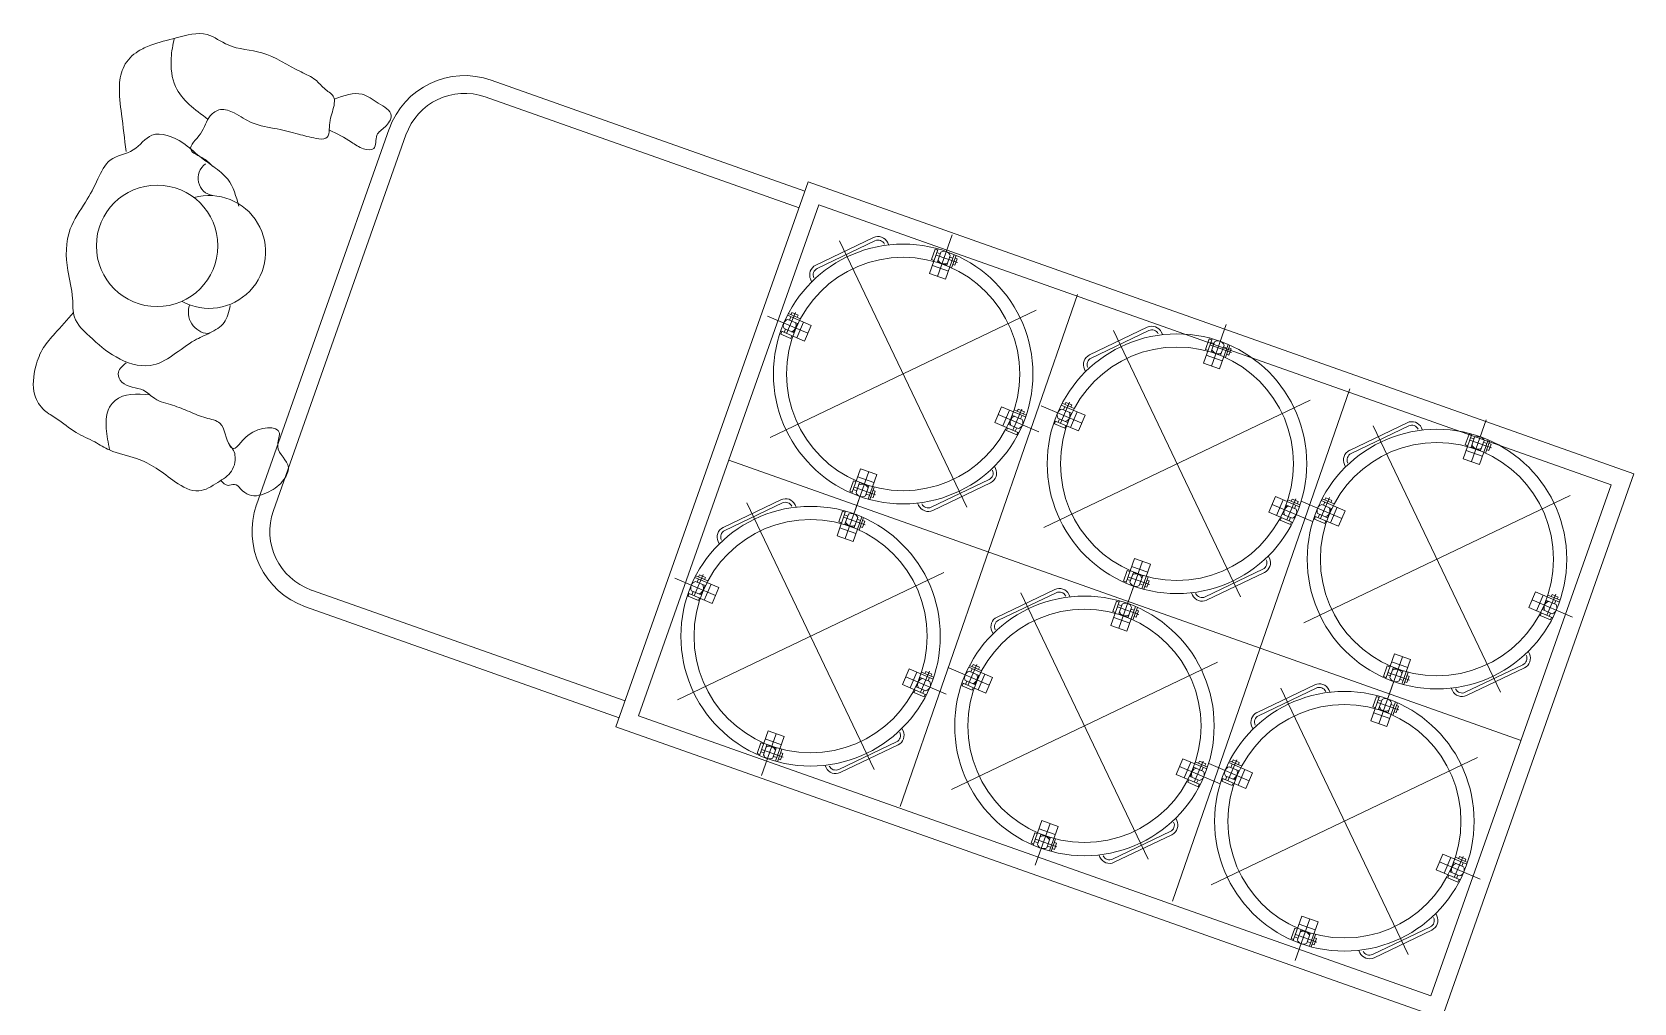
# Model space of a CAD drawing. Header units: millimetres. Extents: x 1663 to 6300, y 431 to 1491.
# Drawn here: x 5144.25 to 5176.97, y 1270.76 to 1290.57 of the extents above; entities that cross this region are included whole.
import ezdxf

# ---------------------------------------------------------------- set-up
doc = ezdxf.new("R2010")
doc.units = ezdxf.units.MM
doc.layers.add('Линия связи (Вновь)', color=3, linetype='Continuous', lineweight=60)
doc.layers.add('Строительный', color=251, linetype='Continuous', lineweight=13)

# ---------------------------------------------------------------- blocks, each defined once
blk = doc.blocks.new('A$C178B2837')
at = {"layer": 'Строительный', "ltscale": 100}
for p, q in [((608.894, 341.669), (604.482, 343.228)), ((608.811, 341.434), (604.398, 342.992)), ((601.181, 337.261), (603.046, 342.542)), ((601.417, 337.178), (603.282, 342.458)), ((606.235, 334.14), (608.939, 341.797)), ((620.556, 337.694), (608.939, 341.797)), ((606.554, 334.293), (609.092, 341.478)), ((620.237, 337.542), (609.092, 341.478)), ((609.858, 341.016), (609.046, 340.628)), ((609.879, 340.971), (609.067, 340.583)), ((609.381, 340.971), (611.171, 337.226)), ((610.967, 341.055), (610.76, 340.47)), ((610.058, 340.945), (610.074, 340.912)), ((610.647, 340.51), (610.769, 340.856)), ((610.727, 340.853), (610.675, 340.706)), ((610.763, 340.84), (610.727, 340.853)), ((611.042, 340.663), (610.739, 340.77)), ((610.751, 340.804), (610.798, 340.788)), ((610.806, 340.811), (610.757, 340.673)), ((610.873, 340.43), (610.995, 340.776)), ((610.938, 340.764), (610.889, 340.626)), ((610.93, 340.741), (610.977, 340.724)), ((610.958, 340.59), (611.02, 340.764)), ((611.006, 340.726), (611.036, 340.715)), ((610.647, 340.51), (610.873, 340.43)), ((610.675, 340.706), (610.711, 340.693)), ((610.687, 340.624), (610.913, 340.544)), ((610.757, 340.673), (610.889, 340.626)), ((611.005, 340.627), (610.975, 340.637)), ((611.036, 340.715), (611.005, 340.627)), ((608.975, 340.428), (608.991, 340.395)), ((612.73, 340.217), (610.234, 333.017)), ((608.937, 339.67), (608.367, 339.913)), ((612.148, 339.993), (608.404, 338.204)), ((608.763, 339.963), (608.637, 339.667)), ((608.984, 339.78), (608.648, 339.924)), ((608.655, 339.866), (608.79, 339.808)), ((608.831, 339.875), (608.661, 339.948)), ((608.678, 339.856), (608.698, 339.902)), ((608.698, 339.932), (608.711, 339.961)), ((608.711, 339.961), (608.797, 339.924)), ((608.78, 339.606), (608.874, 339.827)), ((608.797, 339.924), (608.784, 339.895)), ((608.569, 339.696), (608.553, 339.66)), ((608.553, 339.66), (608.697, 339.599)), ((608.89, 339.559), (608.554, 339.703)), ((608.6, 339.737), (608.735, 339.68)), ((608.604, 339.681), (608.623, 339.727)), ((608.697, 339.599), (608.712, 339.635)), ((608.735, 339.68), (608.79, 339.808)), ((608.89, 339.559), (608.984, 339.78)), ((613.71, 339.754), (612.898, 339.366)), ((613.732, 339.709), (612.92, 339.321)), ((613.233, 339.709), (615.023, 335.965)), ((613.91, 339.684), (613.926, 339.651)), ((614.499, 339.249), (614.621, 339.594)), ((614.819, 339.794), (614.612, 339.209)), ((614.579, 339.592), (614.527, 339.444)), ((614.527, 339.444), (614.564, 339.431)), ((614.615, 339.579), (614.579, 339.592)), ((614.894, 339.402), (614.591, 339.509)), ((614.603, 339.543), (614.65, 339.526)), ((614.658, 339.55), (614.61, 339.411)), ((614.61, 339.411), (614.742, 339.365)), ((614.725, 339.169), (614.847, 339.514)), ((614.79, 339.503), (614.742, 339.365)), ((614.782, 339.48), (614.829, 339.463)), ((614.81, 339.328), (614.872, 339.503)), ((614.857, 339.365), (614.827, 339.376)), ((614.888, 339.454), (614.857, 339.365)), ((614.859, 339.464), (614.888, 339.454)), ((612.827, 339.166), (612.843, 339.133)), ((614.499, 339.249), (614.725, 339.169)), ((614.539, 339.362), (614.765, 339.282)), ((616, 338.732), (612.256, 336.942)), ((612.615, 338.702), (612.489, 338.406)), ((612.55, 338.67), (612.563, 338.699)), ((612.563, 338.699), (612.649, 338.663)), ((616.559, 338.89), (614.064, 331.69)), ((611.567, 338.417), (611.661, 338.638)), ((612.184, 338.284), (611.614, 338.527)), ((611.661, 338.638), (611.998, 338.494)), ((611.677, 338.37), (611.771, 338.591)), ((611.761, 338.388), (611.816, 338.517)), ((611.951, 338.46), (611.816, 338.517)), ((611.947, 338.605), (611.82, 338.309)), ((611.836, 338.593), (612.006, 338.52)), ((611.895, 338.602), (611.882, 338.573)), ((611.981, 338.565), (611.895, 338.602)), ((611.928, 338.469), (611.948, 338.515)), ((611.969, 338.536), (611.981, 338.565)), ((612.789, 338.408), (612.219, 338.651)), ((612.452, 338.476), (612.587, 338.418)), ((612.837, 338.518), (612.5, 338.662)), ((612.507, 338.605), (612.642, 338.547)), ((612.683, 338.613), (612.513, 338.686)), ((612.53, 338.595), (612.55, 338.641)), ((612.587, 338.418), (612.642, 338.547)), ((612.632, 338.345), (612.726, 338.566)), ((612.649, 338.663), (612.636, 338.633)), ((612.742, 338.298), (612.837, 338.518)), ((611.567, 338.417), (611.903, 338.273)), ((611.729, 338.305), (611.745, 338.341)), ((611.873, 338.244), (611.729, 338.305)), ((611.896, 338.331), (611.761, 338.388)), ((611.853, 338.295), (611.873, 338.341)), ((611.888, 338.28), (611.873, 338.244)), ((612.742, 338.298), (612.406, 338.441)), ((612.421, 338.435), (612.406, 338.399)), ((612.406, 338.399), (612.549, 338.338)), ((612.456, 338.42), (612.475, 338.466)), ((612.549, 338.338), (612.564, 338.374)), ((617.367, 338.413), (616.555, 338.025)), ((617.389, 338.368), (616.577, 337.98)), ((616.89, 338.368), (618.68, 334.624)), ((617.567, 338.343), (617.583, 338.31)), ((618.156, 337.908), (618.278, 338.253)), ((618.236, 338.251), (618.184, 338.103)), ((618.273, 338.238), (618.236, 338.251)), ((618.476, 338.453), (618.269, 337.868)), ((618.184, 338.103), (618.221, 338.09)), ((618.196, 338.021), (618.423, 337.941)), ((618.551, 338.061), (618.248, 338.168)), ((618.26, 338.202), (618.307, 338.185)), ((618.315, 338.209), (618.267, 338.07)), ((618.267, 338.07), (618.399, 338.024)), ((618.383, 337.828), (618.504, 338.173)), ((618.447, 338.162), (618.399, 338.024)), ((618.439, 338.139), (618.486, 338.122)), ((618.468, 337.987), (618.529, 338.162)), ((618.514, 338.024), (618.484, 338.035)), ((618.546, 338.113), (618.514, 338.024)), ((618.516, 338.123), (618.546, 338.113)), ((607.823, 337.885), (618.968, 333.949)), ((611.576, 337.769), (611.56, 337.802)), ((616.485, 337.825), (616.5, 337.792)), ((618.156, 337.908), (618.383, 337.828)), ((609.525, 337.45), (609.577, 337.597)), ((609.678, 337.766), (609.556, 337.421)), ((609.577, 337.597), (609.614, 337.584)), ((609.791, 337.726), (609.585, 337.142)), ((609.613, 337.432), (609.662, 337.571)), ((609.638, 337.653), (609.864, 337.573)), ((609.662, 337.571), (609.794, 337.524)), ((609.678, 337.766), (609.904, 337.687)), ((609.904, 337.687), (609.782, 337.341)), ((611.484, 337.614), (610.672, 337.226)), ((611.505, 337.569), (610.693, 337.181)), ((617.852, 330.038), (620.556, 337.694)), ((609.665, 337.37), (609.459, 336.785)), ((609.562, 337.437), (609.525, 337.45)), ((609.574, 337.473), (609.621, 337.456)), ((609.889, 337.399), (609.586, 337.506)), ((609.745, 337.386), (609.794, 337.524)), ((609.753, 337.409), (609.8, 337.393)), ((609.87, 337.509), (609.809, 337.334)), ((609.822, 337.373), (609.852, 337.362)), ((609.852, 337.362), (609.884, 337.451)), ((609.884, 337.451), (609.854, 337.461)), ((615.419, 337.156), (615.513, 337.376)), ((615.513, 337.376), (615.85, 337.233)), ((615.799, 337.343), (615.673, 337.047)), ((615.747, 337.341), (615.734, 337.311)), ((615.833, 337.304), (615.747, 337.341)), ((619.657, 337.391), (615.913, 335.601)), ((616.272, 337.361), (616.146, 337.065)), ((616.34, 337.272), (616.17, 337.345)), ((616.207, 337.329), (616.22, 337.358)), ((616.22, 337.358), (616.306, 337.322)), ((617.7, 330.357), (620.237, 337.542)), ((608.556, 337.331), (607.744, 336.942)), ((608.578, 337.286), (607.766, 336.897)), ((608.079, 337.285), (609.869, 333.541)), ((608.756, 337.26), (608.772, 337.227)), ((609.346, 336.825), (609.467, 337.17)), ((609.425, 337.168), (609.373, 337.021)), ((609.462, 337.155), (609.425, 337.168)), ((609.449, 337.119), (609.496, 337.102)), ((609.505, 337.126), (609.456, 336.988)), ((610.493, 337.252), (610.478, 337.285)), ((615.419, 337.156), (615.756, 337.012)), ((616.036, 337.023), (615.466, 337.266)), ((615.529, 337.109), (615.623, 337.329)), ((615.613, 337.127), (615.668, 337.256)), ((615.748, 337.07), (615.613, 337.127)), ((615.803, 337.198), (615.668, 337.256)), ((615.688, 337.331), (615.858, 337.259)), ((615.78, 337.208), (615.8, 337.254)), ((615.821, 337.275), (615.833, 337.304)), ((616.447, 337.067), (615.876, 337.31)), ((616.11, 337.135), (616.244, 337.077)), ((616.113, 337.079), (616.133, 337.125)), ((616.494, 337.177), (616.157, 337.321)), ((616.165, 337.264), (616.299, 337.206)), ((616.187, 337.254), (616.207, 337.3)), ((616.244, 337.077), (616.299, 337.206)), ((616.289, 337.004), (616.383, 337.225)), ((616.306, 337.322), (616.294, 337.292)), ((616.4, 336.957), (616.494, 337.177)), ((609.373, 337.021), (609.41, 337.008)), ((609.386, 336.938), (609.612, 336.858)), ((609.741, 336.978), (609.437, 337.085)), ((609.456, 336.988), (609.588, 336.941)), ((609.572, 336.745), (609.694, 337.09)), ((609.637, 337.079), (609.588, 336.941)), ((609.628, 337.056), (609.676, 337.039)), ((609.657, 336.904), (609.719, 337.079)), ((609.704, 336.942), (609.674, 336.952)), ((609.735, 337.03), (609.704, 336.942)), ((609.705, 337.041), (609.735, 337.03)), ((615.581, 337.044), (615.597, 337.08)), ((615.725, 336.983), (615.581, 337.044)), ((615.706, 337.033), (615.725, 337.079)), ((615.74, 337.018), (615.725, 336.983)), ((616.4, 336.957), (616.063, 337.1)), ((616.078, 337.094), (616.063, 337.058)), ((616.063, 337.058), (616.206, 336.997)), ((616.206, 336.997), (616.222, 337.033)), ((607.674, 336.742), (607.69, 336.71)), ((609.346, 336.825), (609.572, 336.745)), ((613.53, 336.505), (613.408, 336.16)), ((613.643, 336.465), (613.437, 335.88)), ((613.53, 336.505), (613.756, 336.425)), ((615.428, 336.508), (615.412, 336.541)), ((607.636, 335.984), (607.066, 336.228)), ((610.846, 336.308), (607.102, 334.518)), ((607.461, 336.278), (607.335, 335.982)), ((607.683, 336.095), (607.346, 336.238)), ((607.53, 336.19), (607.359, 336.263)), ((607.377, 336.171), (607.396, 336.217)), ((607.397, 336.246), (607.409, 336.276)), ((607.409, 336.276), (607.495, 336.239)), ((607.495, 336.239), (607.483, 336.21)), ((613.377, 336.188), (613.429, 336.336)), ((613.429, 336.336), (613.466, 336.323)), ((613.742, 336.138), (613.438, 336.245)), ((613.465, 336.171), (613.514, 336.309)), ((613.49, 336.392), (613.716, 336.312)), ((613.514, 336.309), (613.646, 336.263)), ((613.597, 336.124), (613.646, 336.263)), ((613.756, 336.425), (613.634, 336.08)), ((613.723, 336.248), (613.661, 336.073)), ((615.336, 336.353), (614.524, 335.965)), ((615.357, 336.308), (614.545, 335.92)), ((606.364, 334.503), (601.951, 336.062)), ((607.589, 335.874), (607.252, 336.018)), ((607.267, 336.011), (607.252, 335.975)), ((607.299, 336.052), (607.434, 335.995)), ((607.302, 335.996), (607.322, 336.042)), ((607.354, 336.181), (607.489, 336.123)), ((607.434, 335.995), (607.489, 336.123)), ((607.478, 335.921), (607.573, 336.142)), ((607.589, 335.874), (607.683, 336.095)), ((612.409, 336.069), (611.597, 335.681)), ((612.43, 336.024), (611.618, 335.636)), ((611.931, 336.024), (613.721, 332.28)), ((612.609, 335.999), (612.624, 335.966)), ((613.517, 336.108), (613.311, 335.524)), ((613.414, 336.175), (613.377, 336.188)), ((613.426, 336.211), (613.473, 336.195)), ((613.605, 336.148), (613.653, 336.131)), ((613.674, 336.112), (613.704, 336.101)), ((613.704, 336.101), (613.736, 336.189)), ((613.736, 336.189), (613.706, 336.2)), ((614.345, 335.99), (614.33, 336.023)), ((619.076, 335.815), (619.17, 336.035)), ((619.17, 336.035), (619.507, 335.892)), ((619.186, 335.767), (619.281, 335.988)), ((619.456, 336.002), (619.33, 335.706)), ((619.345, 335.99), (619.516, 335.918)), ((619.404, 336), (619.392, 335.97)), ((619.49, 335.963), (619.404, 336)), ((606.28, 334.267), (601.867, 335.826)), ((607.252, 335.975), (607.396, 335.914)), ((607.396, 335.914), (607.411, 335.95)), ((613.198, 335.564), (613.32, 335.909)), ((613.277, 335.906), (613.225, 335.759)), ((613.314, 335.893), (613.277, 335.906)), ((613.593, 335.717), (613.289, 335.824)), ((613.301, 335.858), (613.349, 335.841)), ((613.357, 335.865), (613.308, 335.726)), ((613.424, 335.484), (613.546, 335.829)), ((613.489, 335.818), (613.44, 335.68)), ((613.481, 335.794), (613.528, 335.778)), ((613.509, 335.643), (613.571, 335.818)), ((613.587, 335.769), (613.556, 335.68)), ((613.557, 335.779), (613.587, 335.769)), ((619.076, 335.815), (619.413, 335.671)), ((619.693, 335.682), (619.123, 335.925)), ((619.27, 335.786), (619.325, 335.915)), ((619.405, 335.728), (619.27, 335.786)), ((619.46, 335.857), (619.325, 335.915)), ((619.437, 335.867), (619.457, 335.913)), ((619.478, 335.934), (619.49, 335.963)), ((613.198, 335.564), (613.424, 335.484)), ((613.225, 335.759), (613.262, 335.746)), ((613.238, 335.677), (613.464, 335.597)), ((613.308, 335.726), (613.44, 335.68)), ((613.556, 335.68), (613.526, 335.691)), ((619.239, 335.703), (619.254, 335.739)), ((619.382, 335.641), (619.239, 335.703)), ((619.363, 335.692), (619.382, 335.738)), ((619.398, 335.677), (619.382, 335.641)), ((611.526, 335.481), (611.542, 335.448)), ((617.187, 335.164), (617.065, 334.819)), ((617.3, 335.124), (617.094, 334.539)), ((617.187, 335.164), (617.414, 335.084)), ((619.085, 335.167), (619.07, 335.2)), ((610.265, 334.732), (610.36, 334.953)), ((610.36, 334.953), (610.696, 334.809)), ((610.376, 334.685), (610.47, 334.906)), ((610.645, 334.919), (610.519, 334.624)), ((610.534, 334.908), (610.705, 334.835)), ((610.593, 334.917), (610.581, 334.888)), ((610.68, 334.88), (610.593, 334.917)), ((610.667, 334.851), (610.68, 334.88)), ((611.488, 334.723), (610.918, 334.966)), ((614.698, 335.047), (610.954, 333.257)), ((611.313, 335.017), (611.187, 334.721)), ((611.535, 334.833), (611.198, 334.977)), ((611.206, 334.919), (611.341, 334.862)), ((611.382, 334.928), (611.211, 335.001)), ((611.229, 334.91), (611.248, 334.956)), ((611.249, 334.985), (611.261, 335.014)), ((611.261, 335.014), (611.348, 334.977)), ((611.286, 334.733), (611.341, 334.862)), ((611.331, 334.66), (611.425, 334.88)), ((611.348, 334.977), (611.335, 334.948)), ((617.034, 334.847), (617.086, 334.995)), ((617.083, 334.87), (617.131, 334.854)), ((617.086, 334.995), (617.123, 334.982)), ((617.399, 334.797), (617.095, 334.904)), ((617.122, 334.83), (617.171, 334.968)), ((617.147, 335.051), (617.374, 334.971)), ((617.171, 334.968), (617.303, 334.922)), ((617.254, 334.783), (617.303, 334.922)), ((617.414, 335.084), (617.292, 334.739)), ((617.38, 334.907), (617.318, 334.732)), ((618.993, 335.012), (618.181, 334.624)), ((619.015, 334.967), (618.203, 334.579)), ((610.265, 334.732), (610.602, 334.588)), ((610.883, 334.599), (610.312, 334.842)), ((610.428, 334.62), (610.443, 334.656)), ((610.46, 334.703), (610.515, 334.832)), ((610.595, 334.646), (610.46, 334.703)), ((610.649, 334.775), (610.515, 334.832)), ((610.552, 334.61), (610.572, 334.656)), ((610.627, 334.784), (610.646, 334.83)), ((611.441, 334.613), (611.104, 334.756)), ((611.119, 334.75), (611.104, 334.714)), ((611.104, 334.714), (611.248, 334.653)), ((611.151, 334.791), (611.286, 334.733)), ((611.154, 334.735), (611.174, 334.781)), ((611.248, 334.653), (611.263, 334.689)), ((611.441, 334.613), (611.535, 334.833)), ((616.066, 334.728), (615.254, 334.34)), ((616.087, 334.683), (615.275, 334.295)), ((615.589, 334.683), (617.378, 330.939)), ((616.266, 334.658), (616.281, 334.625)), ((617.174, 334.767), (616.968, 334.183)), ((617.071, 334.834), (617.034, 334.847)), ((617.263, 334.807), (617.31, 334.79)), ((617.332, 334.771), (617.362, 334.76)), ((617.362, 334.76), (617.393, 334.848)), ((617.393, 334.848), (617.363, 334.859)), ((618.003, 334.649), (617.987, 334.682)), ((610.571, 334.559), (610.428, 334.62)), ((610.587, 334.595), (610.571, 334.559)), ((616.855, 334.223), (616.977, 334.568)), ((616.934, 334.565), (616.882, 334.418)), ((616.882, 334.418), (616.919, 334.405)), ((616.971, 334.552), (616.934, 334.565)), ((617.25, 334.376), (616.947, 334.483)), ((616.959, 334.517), (617.006, 334.5)), ((617.014, 334.524), (616.965, 334.385)), ((617.081, 334.143), (617.203, 334.488)), ((617.146, 334.477), (617.097, 334.339)), ((617.138, 334.453), (617.185, 334.437)), ((617.166, 334.302), (617.228, 334.477)), ((617.244, 334.428), (617.213, 334.339)), ((617.214, 334.438), (617.244, 334.428)), ((617.7, 330.357), (606.554, 334.293)), ((616.855, 334.223), (617.081, 334.143)), ((616.895, 334.336), (617.121, 334.256)), ((616.965, 334.385), (617.097, 334.339)), ((617.213, 334.339), (617.183, 334.35)), ((617.852, 330.038), (606.235, 334.14)), ((608.377, 334.081), (608.255, 333.736)), ((608.49, 334.041), (608.283, 333.457)), ((608.337, 333.968), (608.563, 333.888)), ((608.377, 334.081), (608.603, 334.001)), ((608.603, 334.001), (608.481, 333.656)), ((610.275, 334.084), (610.259, 334.117)), ((615.183, 334.14), (615.199, 334.107)), ((608.223, 333.765), (608.275, 333.912)), ((608.26, 333.752), (608.223, 333.765)), ((608.273, 333.787), (608.32, 333.771)), ((608.275, 333.912), (608.312, 333.899)), ((608.588, 333.714), (608.285, 333.821)), ((608.312, 333.747), (608.36, 333.886)), ((608.36, 333.886), (608.492, 333.839)), ((608.444, 333.701), (608.492, 333.839)), ((608.569, 333.824), (608.507, 333.649)), ((608.551, 333.677), (608.582, 333.766)), ((608.582, 333.766), (608.552, 333.776)), ((610.182, 333.929), (609.37, 333.541)), ((610.204, 333.884), (609.392, 333.496)), ((608.452, 333.724), (608.499, 333.708)), ((608.521, 333.688), (608.551, 333.677)), ((609.192, 333.567), (609.176, 333.6)), ((614.117, 333.47), (614.212, 333.691)), ((614.735, 333.338), (614.165, 333.581)), ((614.212, 333.691), (614.548, 333.548)), ((614.228, 333.423), (614.322, 333.644)), ((614.312, 333.442), (614.367, 333.571)), ((614.502, 333.513), (614.367, 333.571)), ((614.497, 333.658), (614.371, 333.362)), ((614.386, 333.646), (614.557, 333.573)), ((614.445, 333.656), (614.433, 333.626)), ((614.532, 333.619), (614.445, 333.656)), ((614.479, 333.523), (614.498, 333.569)), ((614.519, 333.589), (614.532, 333.619)), ((615.145, 333.382), (614.575, 333.625)), ((618.356, 333.706), (614.611, 331.916)), ((614.971, 333.676), (614.844, 333.38)), ((615.192, 333.492), (614.856, 333.636)), ((614.863, 333.578), (614.998, 333.521)), ((615.039, 333.587), (614.868, 333.66)), ((614.886, 333.569), (614.906, 333.615)), ((614.906, 333.644), (614.918, 333.673)), ((614.918, 333.673), (615.005, 333.636)), ((614.943, 333.392), (614.998, 333.521)), ((614.988, 333.319), (615.082, 333.539)), ((615.005, 333.636), (614.992, 333.607)), ((614.117, 333.47), (614.454, 333.327)), ((614.28, 333.359), (614.295, 333.395)), ((614.424, 333.297), (614.28, 333.359)), ((614.447, 333.384), (614.312, 333.442)), ((614.404, 333.348), (614.424, 333.394)), ((614.439, 333.333), (614.424, 333.297)), ((615.098, 333.272), (614.761, 333.415)), ((614.777, 333.409), (614.761, 333.373)), ((614.761, 333.373), (614.905, 333.312)), ((614.808, 333.45), (614.943, 333.392)), ((614.811, 333.394), (614.831, 333.44)), ((614.905, 333.312), (614.92, 333.348)), ((615.098, 333.272), (615.192, 333.492)), ((614.127, 332.823), (614.111, 332.856)), ((612.075, 332.503), (612.127, 332.65)), ((612.229, 332.82), (612.107, 332.475)), ((612.127, 332.65), (612.164, 332.637)), ((612.342, 332.78), (612.135, 332.195)), ((612.164, 332.486), (612.212, 332.624)), ((612.189, 332.707), (612.415, 332.627)), ((612.212, 332.624), (612.344, 332.577)), ((612.229, 332.82), (612.455, 332.74)), ((612.455, 332.74), (612.333, 332.395)), ((614.034, 332.668), (613.222, 332.28)), ((614.056, 332.623), (613.244, 332.235)), ((612.112, 332.49), (612.075, 332.503)), ((612.125, 332.526), (612.172, 332.509)), ((612.44, 332.453), (612.137, 332.56)), ((612.296, 332.439), (612.344, 332.577)), ((612.304, 332.463), (612.351, 332.446)), ((612.421, 332.563), (612.359, 332.388)), ((612.373, 332.427), (612.403, 332.416)), ((612.403, 332.416), (612.434, 332.504)), ((612.434, 332.504), (612.404, 332.515)), ((613.044, 332.305), (613.028, 332.338)), ((617.775, 332.129), (617.869, 332.35)), ((618.392, 331.996), (617.822, 332.24)), ((617.869, 332.35), (618.205, 332.207)), ((617.885, 332.082), (617.979, 332.303)), ((617.969, 332.101), (618.024, 332.23)), ((618.159, 332.172), (618.024, 332.23)), ((618.155, 332.317), (618.028, 332.021)), ((618.044, 332.305), (618.214, 332.232)), ((618.103, 332.314), (618.09, 332.285)), ((618.189, 332.278), (618.103, 332.314)), ((618.136, 332.182), (618.155, 332.228)), ((618.176, 332.248), (618.189, 332.278)), ((617.775, 332.129), (618.111, 331.986)), ((617.937, 332.018), (617.953, 332.054)), ((618.081, 331.956), (617.937, 332.018)), ((618.104, 332.043), (617.969, 332.101)), ((618.061, 332.007), (618.081, 332.053)), ((618.096, 331.992), (618.081, 331.956)), ((617.784, 331.482), (617.768, 331.515)), ((615.733, 331.162), (615.784, 331.309)), ((615.886, 331.479), (615.764, 331.134)), ((615.784, 331.309), (615.821, 331.296)), ((615.999, 331.439), (615.792, 330.854)), ((615.821, 331.145), (615.87, 331.283)), ((615.846, 331.366), (616.072, 331.286)), ((615.87, 331.283), (616.002, 331.236)), ((615.886, 331.479), (616.112, 331.399)), ((616.112, 331.399), (615.99, 331.054)), ((617.692, 331.327), (616.88, 330.939)), ((617.713, 331.282), (616.901, 330.894)), ((615.769, 331.149), (615.733, 331.162)), ((615.782, 331.185), (615.829, 331.168)), ((616.097, 331.112), (615.794, 331.219)), ((615.953, 331.098), (616.002, 331.236)), ((615.961, 331.122), (616.008, 331.105)), ((616.078, 331.222), (616.017, 331.047)), ((616.03, 331.085), (616.06, 331.075)), ((616.06, 331.075), (616.091, 331.163)), ((616.091, 331.163), (616.061, 331.174)), ((616.701, 330.964), (616.685, 330.997))]:
    blk.add_line(p, q, dxfattribs=at)
for centre, radius in [((599.781, 340.899), 0.854), ((610.276, 339.098), 1.825), ((610.276, 339.098), 1.64), ((614.128, 337.837), 1.825), ((614.128, 337.837), 1.64), ((617.785, 336.496), 1.825), ((617.785, 336.496), 1.64), ((608.974, 335.413), 1.825), ((608.974, 335.413), 1.64), ((612.826, 334.152), 1.825), ((612.826, 334.152), 1.64), ((616.483, 332.811), 1.825), ((616.483, 332.811), 1.64)]:
    blk.add_circle(centre, radius, dxfattribs=at)
for centre, radius, start, end in [((604.107, 342.167), 1.125, 70.5487, 160.5487), ((604.107, 342.167), 0.875, 70.5487, 160.5487), ((600.606, 341.85), 0.248, 125.7081, 260.4806), ((600.514, 340.814), 0.793, 241.1671, 105.6212), ((609.923, 340.88), 0.15, 25.5487, 115.5487), ((609.923, 340.88), 0.1, 25.5487, 115.5487), ((610.853, 340.734), 0.09, 19.4967, 121.6008), ((609.111, 340.492), 0.15, 115.5487, 205.5487), ((609.111, 340.492), 0.1, 115.5487, 205.5487), ((610.853, 340.734), 0.09, 199.4967, 301.6008), ((600.523, 339.966), 0.302, 159.7397, 265.3747), ((608.68, 339.779), 0.09, 105.8389, 207.9429), ((608.68, 339.779), 0.09, 285.8389, 27.9429), ((613.775, 339.619), 0.15, 25.5487, 115.5487), ((613.775, 339.619), 0.1, 25.5487, 115.5487), ((614.705, 339.473), 0.09, 199.4967, 301.6008), ((614.705, 339.473), 0.09, 19.4967, 121.6008), ((612.963, 339.231), 0.15, 115.5487, 205.5487), ((612.963, 339.231), 0.1, 115.5487, 205.5487), ((611.871, 338.417), 0.09, 105.8389, 207.9429), ((612.532, 338.518), 0.09, 105.8389, 207.9429), ((612.532, 338.518), 0.09, 285.8389, 27.9429), ((611.871, 338.417), 0.09, 285.8389, 27.9429), ((617.432, 338.278), 0.15, 25.5487, 115.5487), ((617.432, 338.278), 0.1, 25.5487, 115.5487), ((616.62, 337.89), 0.15, 115.5487, 205.5487), ((618.363, 338.132), 0.09, 199.4967, 301.6008), ((618.363, 338.132), 0.09, 19.4967, 121.6008), ((616.62, 337.89), 0.1, 115.5487, 205.5487), ((611.441, 337.705), 0.1, 295.5487, 25.5487), ((611.441, 337.705), 0.15, 295.5487, 25.5487), ((608.621, 337.195), 0.15, 25.5487, 115.5487), ((609.698, 337.462), 0.09, 199.4967, 301.6008), ((609.698, 337.462), 0.09, 19.4967, 121.6008), ((602.242, 336.887), 1.125, 160.5487, 250.5487), ((602.242, 336.887), 0.875, 160.5487, 250.5487), ((608.621, 337.195), 0.1, 25.5487, 115.5487), ((609.552, 337.049), 0.09, 19.4967, 121.6008), ((610.629, 337.316), 0.15, 205.5487, 295.5487), ((610.629, 337.316), 0.1, 205.5487, 295.5487), ((615.723, 337.156), 0.09, 105.8389, 207.9429), ((615.723, 337.156), 0.09, 285.8389, 27.9429), ((616.189, 337.177), 0.09, 105.8389, 207.9429), ((616.189, 337.177), 0.09, 285.8389, 27.9429), ((607.809, 336.807), 0.15, 115.5487, 205.5487), ((607.809, 336.807), 0.1, 115.5487, 205.5487), ((609.552, 337.049), 0.09, 199.4967, 301.6008), ((615.293, 336.443), 0.1, 295.5487, 25.5487), ((615.293, 336.443), 0.15, 295.5487, 25.5487), ((613.55, 336.201), 0.09, 19.4967, 121.6008), ((607.378, 336.094), 0.09, 105.8389, 207.9429), ((607.378, 336.094), 0.09, 285.8389, 27.9429), ((612.473, 335.934), 0.15, 25.5487, 115.5487), ((612.473, 335.934), 0.1, 25.5487, 115.5487), ((613.55, 336.201), 0.09, 199.4967, 301.6008), ((614.481, 336.055), 0.15, 205.5487, 295.5487), ((614.481, 336.055), 0.1, 205.5487, 295.5487), ((613.404, 335.788), 0.09, 19.4967, 121.6008), ((619.381, 335.815), 0.09, 105.8389, 207.9429), ((619.381, 335.815), 0.09, 285.8389, 27.9429), ((611.661, 335.546), 0.15, 115.5487, 205.5487), ((611.661, 335.546), 0.1, 115.5487, 205.5487), ((613.404, 335.788), 0.09, 199.4967, 301.6008), ((618.95, 335.102), 0.1, 295.5487, 25.5487), ((618.95, 335.102), 0.15, 295.5487, 25.5487), ((611.23, 334.833), 0.09, 105.8389, 207.9429), ((611.23, 334.833), 0.09, 285.8389, 27.9429), ((617.207, 334.86), 0.09, 19.4967, 121.6008), ((610.57, 334.732), 0.09, 105.8389, 207.9429), ((610.57, 334.732), 0.09, 285.8389, 27.9429), ((616.13, 334.593), 0.15, 25.5487, 115.5487), ((616.13, 334.593), 0.1, 25.5487, 115.5487), ((617.207, 334.86), 0.09, 199.4967, 301.6008), ((618.138, 334.714), 0.15, 205.5487, 295.5487), ((618.138, 334.714), 0.1, 205.5487, 295.5487), ((617.061, 334.447), 0.09, 199.4967, 301.6008), ((617.061, 334.447), 0.09, 19.4967, 121.6008), ((615.318, 334.205), 0.15, 115.5487, 205.5487), ((615.318, 334.205), 0.1, 115.5487, 205.5487), ((610.139, 334.019), 0.1, 295.5487, 25.5487), ((610.139, 334.019), 0.15, 295.5487, 25.5487), ((608.396, 333.777), 0.09, 199.4967, 301.6008), ((608.396, 333.777), 0.09, 19.4967, 121.6008), ((609.327, 333.631), 0.15, 205.5487, 295.5487), ((609.327, 333.631), 0.1, 205.5487, 295.5487), ((614.422, 333.471), 0.09, 105.8389, 207.9429), ((614.422, 333.471), 0.09, 285.8389, 27.9429), ((614.888, 333.492), 0.09, 105.8389, 207.9429), ((614.888, 333.492), 0.09, 285.8389, 27.9429), ((613.991, 332.758), 0.1, 295.5487, 25.5487), ((613.991, 332.758), 0.15, 295.5487, 25.5487), ((612.249, 332.516), 0.09, 199.4967, 301.6008), ((612.249, 332.516), 0.09, 19.4967, 121.6008), ((613.179, 332.37), 0.15, 205.5487, 295.5487), ((613.179, 332.37), 0.1, 205.5487, 295.5487), ((618.079, 332.13), 0.09, 105.8389, 207.9429), ((618.079, 332.13), 0.09, 285.8389, 27.9429), ((617.648, 331.417), 0.15, 295.5487, 25.5487), ((615.906, 331.175), 0.09, 19.4967, 121.6008), ((617.648, 331.417), 0.1, 295.5487, 25.5487), ((615.906, 331.175), 0.09, 199.4967, 301.6008), ((616.836, 331.029), 0.15, 205.5487, 295.5487), ((616.836, 331.029), 0.1, 205.5487, 295.5487)]:
    blk.add_arc(centre, radius, start, end, dxfattribs=at)
for points in [[(599.344, 342.224), (599.281, 342.748), (599.252, 343.161), (599.316, 343.424), (599.516, 343.635), (599.691, 343.718), (600.051, 343.823), (600.485, 343.868), (600.78, 343.723), (601.254, 343.613), (601.806, 343.343), (602.008, 343.232), (602.15, 343.097), (602.268, 342.984), (602.27, 342.874), (602.211, 342.63), (602.157, 342.412), (602.019, 342.409), (601.771, 342.469), (601.472, 342.542), (601.118, 342.629), (600.865, 342.767), (600.672, 342.814), (600.53, 342.728), (600.391, 342.474), (600.254, 342.254), (600.438, 342.124), (600.566, 342.016)], [(600.496, 342.68), (600.042, 343.138), (599.979, 343.539), (600.023, 343.816)], [(602.203, 342.528), (602.516, 342.357), (602.684, 342.264), (602.828, 342.268), (602.874, 342.454), (602.989, 342.574), (603.075, 342.731), (602.893, 342.905), (602.665, 343.03), (602.274, 342.961)], [(600.809, 340.06), (600.723, 339.82), (600.525, 339.677), (600.309, 339.571), (599.684, 339.218), (599.204, 339.337), (598.831, 339.628), (598.619, 339.896), (598.593, 340.161), (598.525, 340.553), (598.56, 341.137), (598.775, 341.515), (598.949, 341.84), (599.123, 342.104), (599.446, 342.249), (599.708, 342.454), (600.141, 342.347), (600.381, 342.156), (600.578, 342.011), (600.774, 341.837), (600.929, 341.456)], [(599.344, 339.255), (599.233, 339.1), (599.285, 338.984), (599.589, 338.869), (599.749, 338.753), (600, 338.658), (600.235, 338.569), (600.469, 338.48), (600.665, 338.406), (600.807, 338.09), (600.844, 338.044), (600.875, 337.857), (600.827, 337.732), (600.634, 337.574), (600.368, 337.454), (600.039, 337.579), (599.769, 337.774), (599.493, 337.909), (599.112, 338.03), (598.903, 338.143), (598.643, 338.275), (598.363, 338.473), (598.198, 338.586), (598.061, 338.802), (598.076, 339.208), (598.183, 339.469), (598.344, 339.666), (598.605, 339.961)], [(599.68, 338.806), (599.191, 338.726), (599.094, 338.592), (599.067, 338.333), (599.112, 338.03)], [(600.68, 337.603), (600.779, 337.532), (600.87, 337.547), (600.956, 337.485), (601.077, 337.398), (601.355, 337.443), (601.564, 337.614), (601.629, 337.785), (601.478, 338.08), (601.501, 338.265), (601.062, 338.237), (600.836, 338.055), (600.768, 338.163)]]:
    blk.add_spline(points, degree=3, dxfattribs=at)

msp = doc.modelspace()

# ---------------------------------------------------------------- block references
at = {"layer": 'Линия связи (Вновь)', "xscale": 1.452, "yscale": 1.452, "zscale": 1.452}
msp.add_blockref('A$C178B2837', (4275.927, 791.224), dxfattribs=at)

doc.saveas('drawing.dxf')
